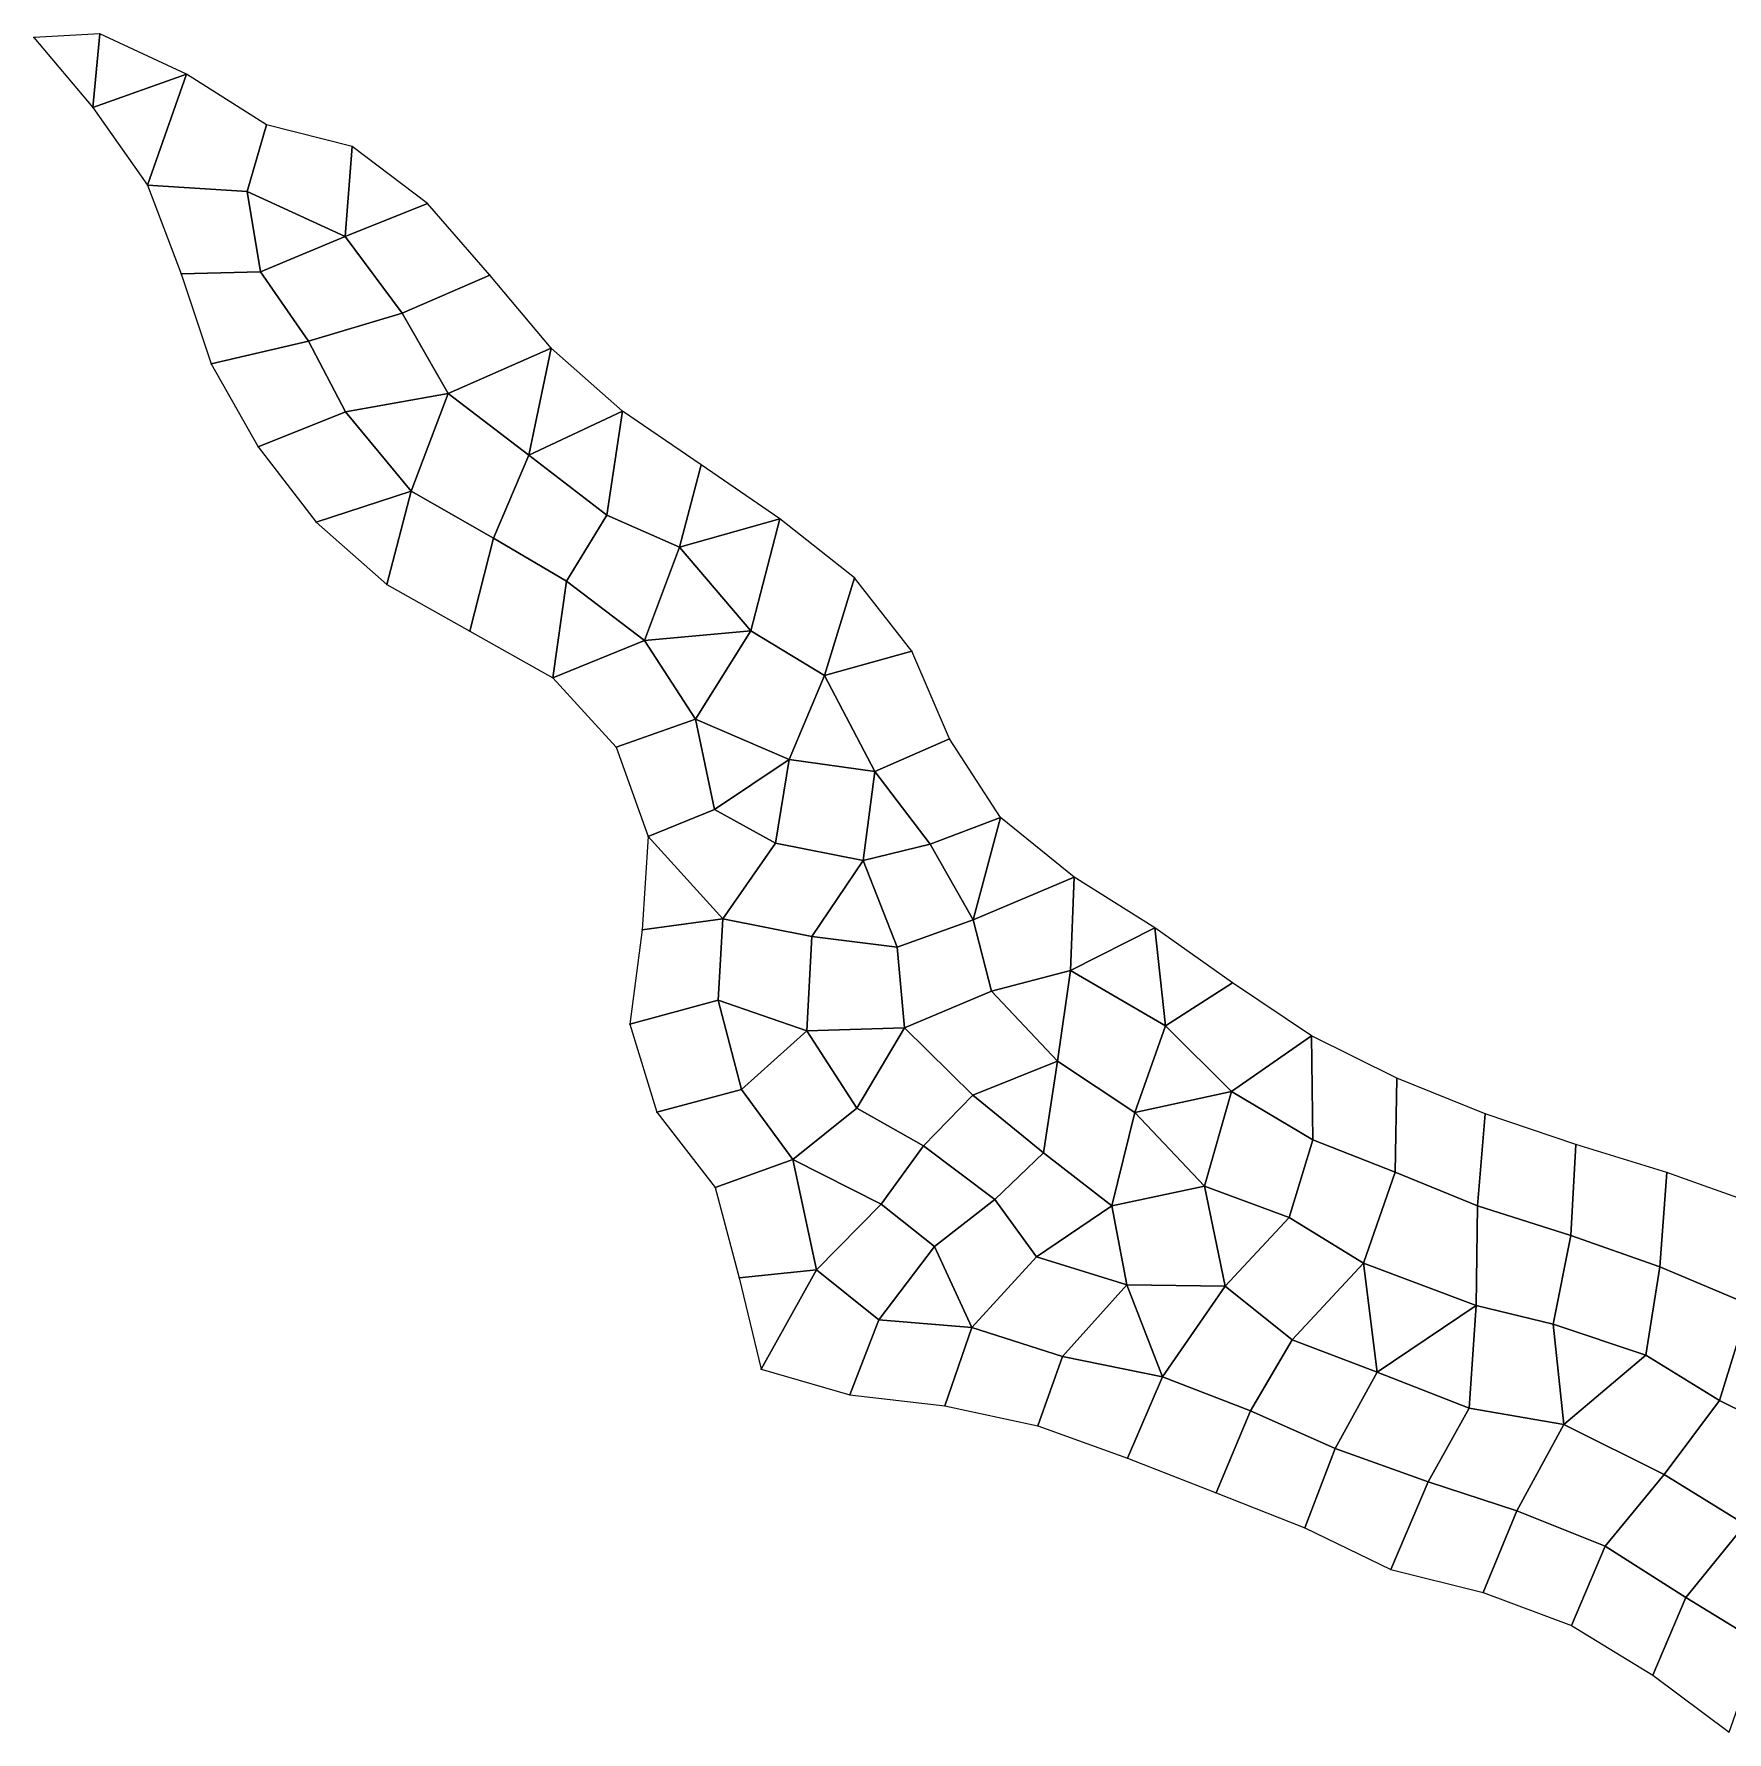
# Model space of a CAD drawing. Extents: x 727294 to 731543, y 8575035 to 8579824.
# Drawn here: x 729817.1 to 730172.1, y 8579287 to 8579643.1 of the extents above; entities that cross this region are included whole.
import ezdxf

# ---------------------------------------------------------------- set-up
doc = ezdxf.new("R2010")
doc.units = 0
for name, color, linetype in [('MESH_BOUND', 25, 'CONTINUOUS'), ('MESH_ELEMS', 250, 'CONTINUOUS'), ('MESH_NODES', 18, 'CONTINUOUS')]:
    doc.layers.add(name, color=color, linetype=linetype)

msp = doc.modelspace()

# ---------------------------------------------------------------- linework, layer by layer
at = {"layer": 'MESH_BOUND', "color": 25}
for points in [[(729830.93, 8579643.13, 38.17), (729817.1, 8579642.37, 38.17)], [(729817.1, 8579642.37, 38.17), (729829.44, 8579627.73, 38.17)], [(729849.05, 8579634.67, 38.17), (729830.93, 8579643.13, 38.17)], [(729865.88, 8579624.04, 38.17), (729849.05, 8579634.67, 38.17)], [(729829.44, 8579627.73, 38.17), (729840.89, 8579611.43, 38.17)], [(729883.8, 8579619.55, 38.17), (729865.88, 8579624.04, 38.17)], [(729899.63, 8579607.6, 38.17), (729883.8, 8579619.55, 38.17)], [(729840.89, 8579611.43, 38.17), (729847.97, 8579592.8, 38.17)], [(729912.71, 8579592.51, 38.17), (729899.63, 8579607.6, 38.17)], [(729847.97, 8579592.8, 38.17), (729854.25, 8579573.97, 38.17)], [(729925.58, 8579577.24, 38.17), (729912.71, 8579592.51, 38.17)], [(729940.5, 8579564.05, 38.17), (729925.58, 8579577.24, 38.17)], [(729854.25, 8579573.97, 38.17), (729864.1, 8579556.57, 38.17)], [(729957, 8579552.75, 38.17), (729940.5, 8579564.05, 38.17)], [(729864.1, 8579556.57, 38.17), (729876.25, 8579540.72, 38.17)], [(729973.49, 8579541.44, 38.17), (729957, 8579552.75, 38.17)], [(729876.25, 8579540.72, 38.17), (729891.11, 8579527.65, 38.17)], [(729989.17, 8579529.06, 38.17), (729973.49, 8579541.44, 38.17)], [(730001.19, 8579513.68, 38.17), (729989.17, 8579529.06, 38.17)], [(729891.11, 8579527.65, 38.17), (729908.5, 8579517.87, 38.17)], [(729908.5, 8579517.87, 38.17), (729925.93, 8579508.08, 38.17)], [(730009.11, 8579495.32, 38.17), (730001.19, 8579513.68, 38.17)], [(729925.93, 8579508.08, 38.17), (729939.17, 8579493.53, 38.17)], [(729939.17, 8579493.53, 38.17), (729945.86, 8579474.8, 38.17)], [(730019.8, 8579478.8, 38.17), (730009.11, 8579495.32, 38.17)], [(730035.21, 8579466.28, 38.17), (730019.8, 8579478.8, 38.17)], [(729945.86, 8579474.8, 38.17), (729944.67, 8579455.27, 38.17)], [(730052.14, 8579455.63, 38.17), (730035.21, 8579466.28, 38.17)], [(729944.67, 8579455.27, 38.17), (729942.03, 8579435.45, 38.17)], [(730068.45, 8579444.1, 38.17), (730052.14, 8579455.63, 38.17)], [(730085.01, 8579433, 38.17), (730068.45, 8579444.1, 38.17)], [(729942.03, 8579435.45, 38.17), (729947.69, 8579416.97, 38.17)], [(730102.89, 8579424.1, 38.17), (730085.01, 8579433, 38.17)], [(730121.44, 8579416.63, 38.17), (730102.89, 8579424.1, 38.17)], [(729947.69, 8579416.97, 38.17), (729959.97, 8579401.2, 38.17)], [(730140.39, 8579410.25, 38.17), (730121.44, 8579416.63, 38.17)], [(730159.51, 8579404.38, 38.17), (730140.39, 8579410.25, 38.17)], [(730178.31, 8579397.63, 38.17), (730159.51, 8579404.38, 38.17)], [(729959.97, 8579401.2, 38.17), (729965, 8579382.26, 38.17)], [(729965, 8579382.26, 38.17), (729969.6, 8579363.11, 38.17)], [(729969.6, 8579363.11, 38.17), (729988.21, 8579357.7, 38.17)], [(729988.21, 8579357.7, 38.17), (730008.08, 8579355.44, 38.17)], [(730008.08, 8579355.44, 38.17), (730027.61, 8579351.25, 38.17)], [(730027.61, 8579351.25, 38.17), (730046.38, 8579344.4, 38.17)], [(730046.38, 8579344.4, 38.17), (730065.01, 8579337.13, 38.17)], [(730065.01, 8579337.13, 38.17), (730083.62, 8579329.8, 38.17)], [(730083.62, 8579329.8, 38.17), (730101.61, 8579321.09, 38.16)], [(730101.61, 8579321.09, 38.16), (730120.98, 8579316.28, 38.09)], [(730120.98, 8579316.28, 38.09), (730139.53, 8579309.36, 36.38)], [(730139.53, 8579309.36, 36.38), (730156.55, 8579298.89, 36.4)], [(730156.55, 8579298.89, 36.4), (730172.61, 8579286.99, 36.49)]]:
    msp.add_polyline3d(points, dxfattribs=at)
at = {"layer": 'MESH_ELEMS', "color": 179}
for points in [[(729829.44, 8579627.73, 38.17), (729830.93, 8579643.13, 38.17), (729817.1, 8579642.37, 38.17), (729829.44, 8579627.73, 38.17)], [(729829.44, 8579627.73, 38.17), (729849.05, 8579634.67, 38.17), (729830.93, 8579643.13, 38.17), (729829.44, 8579627.73, 38.17)], [(729840.89, 8579611.43, 38.17), (729849.05, 8579634.67, 38.17), (729829.44, 8579627.73, 38.17), (729840.89, 8579611.43, 38.17)], [(729840.89, 8579611.43, 38.17), (729861.79, 8579610.08, 38.17), (729865.88, 8579624.04, 38.17), (729849.05, 8579634.67, 38.17)], [(729861.79, 8579610.08, 38.17), (729882.38, 8579600.63, 38.17), (729883.8, 8579619.55, 38.17), (729865.88, 8579624.04, 38.17)], [(729882.38, 8579600.63, 38.17), (729899.63, 8579607.6, 38.17), (729883.8, 8579619.55, 38.17), (729882.38, 8579600.63, 38.17)], [(729847.97, 8579592.8, 38.17), (729864.62, 8579593.22, 38.17), (729861.79, 8579610.08, 38.17), (729840.89, 8579611.43, 38.17)], [(729882.38, 8579600.63, 38.17), (729861.79, 8579610.08, 38.17), (729864.62, 8579593.22, 38.17), (729882.38, 8579600.63, 38.17)], [(729894.28, 8579584.54, 38.17), (729912.71, 8579592.51, 38.17), (729899.63, 8579607.6, 38.17), (729882.38, 8579600.63, 38.17)], [(729874.65, 8579578.72, 38.17), (729894.28, 8579584.54, 38.17), (729882.38, 8579600.63, 38.17), (729864.62, 8579593.22, 38.17)], [(729864.62, 8579593.22, 38.17), (729847.97, 8579592.8, 38.17), (729854.25, 8579573.97, 38.17), (729874.65, 8579578.72, 38.17)], [(729903.98, 8579567.76, 38.17), (729925.58, 8579577.24, 38.17), (729912.71, 8579592.51, 38.17), (729894.28, 8579584.54, 38.17)], [(729882.42, 8579563.88, 38.17), (729903.98, 8579567.76, 38.17), (729894.28, 8579584.54, 38.17), (729874.65, 8579578.72, 38.17)], [(729864.1, 8579556.57, 38.17), (729882.42, 8579563.88, 38.17), (729874.65, 8579578.72, 38.17), (729854.25, 8579573.97, 38.17)], [(729920.88, 8579554.79, 38.17), (729925.58, 8579577.24, 38.17), (729903.98, 8579567.76, 38.17), (729920.88, 8579554.79, 38.17)], [(729920.88, 8579554.79, 38.17), (729940.5, 8579564.05, 38.17), (729925.58, 8579577.24, 38.17), (729920.88, 8579554.79, 38.17)], [(729903.98, 8579567.76, 38.17), (729882.42, 8579563.88, 38.17), (729896.22, 8579547.23, 38.17), (729903.98, 8579567.76, 38.17)], [(729896.22, 8579547.23, 38.17), (729913.43, 8579537.42, 38.17), (729920.88, 8579554.79, 38.17), (729903.98, 8579567.76, 38.17)], [(729882.42, 8579563.88, 38.17), (729864.1, 8579556.57, 38.17), (729876.25, 8579540.72, 38.17), (729896.22, 8579547.23, 38.17)], [(729940.5, 8579564.05, 38.17), (729920.88, 8579554.79, 38.17), (729937.26, 8579542.18, 38.17), (729940.5, 8579564.05, 38.17)], [(729937.26, 8579542.18, 38.17), (729952.46, 8579535.49, 38.17), (729957, 8579552.75, 38.17), (729940.5, 8579564.05, 38.17)], [(729913.43, 8579537.42, 38.17), (729928.78, 8579528.36, 38.17), (729937.26, 8579542.18, 38.17), (729920.88, 8579554.79, 38.17)], [(729957, 8579552.75, 38.17), (729952.46, 8579535.49, 38.17), (729973.49, 8579541.44, 38.17), (729957, 8579552.75, 38.17)], [(729891.11, 8579527.65, 38.17), (729896.22, 8579547.23, 38.17), (729876.25, 8579540.72, 38.17), (729891.11, 8579527.65, 38.17)], [(729891.11, 8579527.65, 38.17), (729908.5, 8579517.87, 38.17), (729913.43, 8579537.42, 38.17), (729896.22, 8579547.23, 38.17)], [(729928.78, 8579528.36, 38.17), (729945.13, 8579515.93, 38.17), (729952.46, 8579535.49, 38.17), (729937.26, 8579542.18, 38.17)], [(729967.4, 8579517.96, 38.17), (729973.49, 8579541.44, 38.17), (729952.46, 8579535.49, 38.17), (729967.4, 8579517.96, 38.17)], [(729967.4, 8579517.96, 38.17), (729982.84, 8579508.61, 38.17), (729989.17, 8579529.06, 38.17), (729973.49, 8579541.44, 38.17)], [(729908.5, 8579517.87, 38.17), (729925.93, 8579508.08, 38.17), (729928.78, 8579528.36, 38.17), (729913.43, 8579537.42, 38.17)], [(729952.46, 8579535.49, 38.17), (729945.13, 8579515.93, 38.17), (729967.4, 8579517.96, 38.17), (729952.46, 8579535.49, 38.17)], [(729945.13, 8579515.93, 38.17), (729928.78, 8579528.36, 38.17), (729925.93, 8579508.08, 38.17), (729945.13, 8579515.93, 38.17)], [(729982.84, 8579508.61, 38.17), (730001.19, 8579513.68, 38.17), (729989.17, 8579529.06, 38.17), (729982.84, 8579508.61, 38.17)], [(729967.4, 8579517.96, 38.17), (729945.13, 8579515.93, 38.17), (729955.85, 8579499.41, 38.17), (729967.4, 8579517.96, 38.17)], [(729982.84, 8579508.61, 38.17), (729967.4, 8579517.96, 38.17), (729955.85, 8579499.41, 38.17), (729975.43, 8579490.99, 38.17)], [(729939.17, 8579493.53, 38.17), (729955.85, 8579499.41, 38.17), (729945.13, 8579515.93, 38.17), (729925.93, 8579508.08, 38.17)], [(729993.45, 8579488.45, 38.17), (730009.11, 8579495.32, 38.17), (730001.19, 8579513.68, 38.17), (729982.84, 8579508.61, 38.17)], [(729975.43, 8579490.99, 38.17), (729993.45, 8579488.45, 38.17), (729982.84, 8579508.61, 38.17), (729975.43, 8579490.99, 38.17)], [(729945.86, 8579474.8, 38.17), (729959.77, 8579480.45, 38.17), (729955.85, 8579499.41, 38.17), (729939.17, 8579493.53, 38.17)], [(729955.85, 8579499.41, 38.17), (729959.77, 8579480.45, 38.17), (729975.43, 8579490.99, 38.17), (729955.85, 8579499.41, 38.17)], [(730005.02, 8579473.22, 38.17), (730019.8, 8579478.8, 38.17), (730009.11, 8579495.32, 38.17), (729993.45, 8579488.45, 38.17)], [(729972.57, 8579473.41, 38.17), (729975.43, 8579490.99, 38.17), (729959.77, 8579480.45, 38.17), (729972.57, 8579473.41, 38.17)], [(729972.57, 8579473.41, 38.17), (729990.99, 8579469.78, 38.17), (729993.45, 8579488.45, 38.17), (729975.43, 8579490.99, 38.17)], [(729990.99, 8579469.78, 38.17), (730005.02, 8579473.22, 38.17), (729993.45, 8579488.45, 38.17), (729990.99, 8579469.78, 38.17)], [(729961.52, 8579457.57, 38.17), (729972.57, 8579473.41, 38.17), (729959.77, 8579480.45, 38.17), (729945.86, 8579474.8, 38.17)], [(730019.8, 8579478.8, 38.17), (730005.02, 8579473.22, 38.17), (730014.04, 8579457.32, 38.17), (730019.8, 8579478.8, 38.17)], [(730019.8, 8579478.8, 38.17), (730014.04, 8579457.32, 38.17), (730035.21, 8579466.28, 38.17), (730019.8, 8579478.8, 38.17)], [(729961.52, 8579457.57, 38.17), (729945.86, 8579474.8, 38.17), (729944.67, 8579455.27, 38.17), (729961.52, 8579457.57, 38.17)], [(729980.18, 8579453.83, 38.17), (729990.99, 8579469.78, 38.17), (729972.57, 8579473.41, 38.17), (729961.52, 8579457.57, 38.17)], [(729998.09, 8579451.63, 38.17), (730014.04, 8579457.32, 38.17), (730005.02, 8579473.22, 38.17), (729990.99, 8579469.78, 38.17)], [(729990.99, 8579469.78, 38.17), (729980.18, 8579453.83, 38.17), (729998.09, 8579451.63, 38.17), (729990.99, 8579469.78, 38.17)], [(730034.43, 8579446.71, 38.17), (730035.21, 8579466.28, 38.17), (730014.04, 8579457.32, 38.17), (730017.91, 8579442.37, 38.17)], [(730034.43, 8579446.71, 38.17), (730052.14, 8579455.63, 38.17), (730035.21, 8579466.28, 38.17), (730034.43, 8579446.71, 38.17)], [(729960.56, 8579440.46, 38.17), (729961.52, 8579457.57, 38.17), (729944.67, 8579455.27, 38.17), (729942.03, 8579435.45, 38.17)], [(729980.18, 8579453.83, 38.17), (729961.52, 8579457.57, 38.17), (729960.56, 8579440.46, 38.17), (729979.16, 8579434.06, 38.17)], [(729998.09, 8579451.63, 38.17), (729999.68, 8579434.66, 38.17), (730017.91, 8579442.37, 38.17), (730014.04, 8579457.32, 38.17)], [(729979.16, 8579434.06, 38.17), (729999.68, 8579434.66, 38.17), (729998.09, 8579451.63, 38.17), (729980.18, 8579453.83, 38.17)], [(730054.36, 8579435.09, 38.17), (730052.14, 8579455.63, 38.17), (730034.43, 8579446.71, 38.17), (730054.36, 8579435.09, 38.17)], [(730054.36, 8579435.09, 38.17), (730068.45, 8579444.1, 38.17), (730052.14, 8579455.63, 38.17), (730054.36, 8579435.09, 38.17)], [(730031.74, 8579427.7, 38.17), (730034.43, 8579446.71, 38.17), (730017.91, 8579442.37, 38.17), (730031.74, 8579427.7, 38.17)], [(730054.36, 8579435.09, 38.17), (730034.43, 8579446.71, 38.17), (730031.74, 8579427.7, 38.17), (730047.93, 8579416.94, 38.17)], [(730068.21, 8579421.32, 38.17), (730085.01, 8579433, 38.17), (730068.45, 8579444.1, 38.17), (730054.36, 8579435.09, 38.17)], [(729947.69, 8579416.97, 38.17), (729965.44, 8579421.77, 38.17), (729960.56, 8579440.46, 38.17), (729942.03, 8579435.45, 38.17)], [(729960.56, 8579440.46, 38.17), (729965.44, 8579421.77, 38.17), (729979.16, 8579434.06, 38.17), (729960.56, 8579440.46, 38.17)], [(730013.97, 8579420.57, 38.17), (730031.74, 8579427.7, 38.17), (730017.91, 8579442.37, 38.17), (729999.68, 8579434.66, 38.17)], [(729965.44, 8579421.77, 38.17), (729976.2, 8579407.05, 38.17), (729989.62, 8579417.81, 38.17), (729979.16, 8579434.06, 38.17)], [(729989.62, 8579417.81, 38.17), (729999.68, 8579434.66, 38.17), (729979.16, 8579434.06, 38.17), (729989.62, 8579417.81, 38.17)], [(729999.68, 8579434.66, 38.17), (729989.62, 8579417.81, 38.17), (730003.65, 8579409.94, 38.17), (730013.97, 8579420.57, 38.17)], [(730068.21, 8579421.32, 38.17), (730054.36, 8579435.09, 38.17), (730047.93, 8579416.94, 38.17), (730068.21, 8579421.32, 38.17)], [(730085.01, 8579433, 38.17), (730068.21, 8579421.32, 38.17), (730085.25, 8579411.17, 38.17), (730085.01, 8579433, 38.17)], [(730102.89, 8579424.1, 38.17), (730085.01, 8579433, 38.17), (730085.25, 8579411.17, 38.17), (730102.53, 8579404.45, 38.17)], [(730031.74, 8579427.7, 38.17), (730013.97, 8579420.57, 38.17), (730028.77, 8579408.44, 38.17), (730031.74, 8579427.7, 38.17)], [(730047.93, 8579416.94, 38.17), (730031.74, 8579427.7, 38.17), (730028.77, 8579408.44, 38.17), (730043.11, 8579397.38, 38.17)], [(729965.44, 8579421.77, 38.17), (729947.69, 8579416.97, 38.17), (729959.97, 8579401.2, 38.17), (729976.2, 8579407.05, 38.17)], [(730121.44, 8579416.63, 38.17), (730102.89, 8579424.1, 38.17), (730102.53, 8579404.45, 38.17), (730119.77, 8579397.37, 38.17)], [(730028.77, 8579408.44, 38.17), (730013.97, 8579420.57, 38.17), (730003.65, 8579409.94, 38.17), (730018.61, 8579398.65, 38.17)], [(730068.21, 8579421.32, 38.17), (730047.93, 8579416.94, 38.17), (730062.57, 8579401.45, 38.17), (730068.21, 8579421.32, 38.17)], [(730085.25, 8579411.17, 38.17), (730068.21, 8579421.32, 38.17), (730062.57, 8579401.45, 38.17), (730080.28, 8579394.91, 38.17)], [(729994.76, 8579397.74, 38.17), (730003.65, 8579409.94, 38.17), (729989.62, 8579417.81, 38.17), (729976.2, 8579407.05, 38.17)], [(730043.11, 8579397.38, 38.17), (730062.57, 8579401.45, 38.17), (730047.93, 8579416.94, 38.17), (730043.11, 8579397.38, 38.17)], [(730140.39, 8579410.25, 38.17), (730121.44, 8579416.63, 38.17), (730119.77, 8579397.37, 38.17), (730139.36, 8579391.1, 38.17)], [(730102.53, 8579404.45, 38.17), (730085.25, 8579411.17, 38.17), (730080.28, 8579394.91, 38.17), (730095.88, 8579385.32, 38.17)], [(730005.93, 8579388.85, 38.17), (730018.61, 8579398.65, 38.17), (730003.65, 8579409.94, 38.17), (729994.76, 8579397.74, 38.17)], [(730018.61, 8579398.65, 38.17), (730027.36, 8579386.68, 38.17), (730043.11, 8579397.38, 38.17), (730028.77, 8579408.44, 38.17)], [(730159.51, 8579404.38, 38.17), (730140.39, 8579410.25, 38.17), (730139.36, 8579391.1, 38.17), (730158.03, 8579384.59, 38.17)], [(729976.2, 8579407.05, 38.17), (729959.97, 8579401.2, 38.17), (729965, 8579382.26, 38.17), (729981.16, 8579383.95, 38.17)], [(729976.2, 8579407.05, 38.17), (729981.16, 8579383.95, 38.17), (729994.76, 8579397.74, 38.17), (729976.2, 8579407.05, 38.17)], [(730095.88, 8579385.32, 38.17), (730119.54, 8579376.42, 37.02), (730119.77, 8579397.37, 38.17), (730102.53, 8579404.45, 38.17)], [(730178.31, 8579397.63, 38.17), (730159.51, 8579404.38, 38.17), (730158.03, 8579384.59, 38.17), (730176.74, 8579376.65, 37.99)], [(730062.57, 8579401.45, 38.17), (730043.11, 8579397.38, 38.17), (730046.28, 8579380.77, 38.17), (730066.86, 8579380.48, 38.17)], [(730062.57, 8579401.45, 38.17), (730066.86, 8579380.48, 38.17), (730080.28, 8579394.91, 38.17), (730062.57, 8579401.45, 38.17)], [(730005.93, 8579388.85, 38.17), (729994.76, 8579397.74, 38.17), (729981.16, 8579383.95, 38.17), (729994.29, 8579373.46, 38.17)], [(730027.36, 8579386.68, 38.17), (730018.61, 8579398.65, 38.17), (730005.93, 8579388.85, 38.17), (730013.75, 8579371.87, 38.17)], [(730043.11, 8579397.38, 38.17), (730027.36, 8579386.68, 38.17), (730046.28, 8579380.77, 38.17), (730043.11, 8579397.38, 38.17)], [(730119.54, 8579376.42, 37.02), (730135.67, 8579372.52, 33.23), (730139.36, 8579391.1, 38.17), (730119.77, 8579397.37, 38.17)], [(730080.97, 8579369.23, 38.17), (730095.88, 8579385.32, 38.17), (730080.28, 8579394.91, 38.17), (730066.86, 8579380.48, 38.17)], [(730158.03, 8579384.59, 38.17), (730139.36, 8579391.1, 38.17), (730135.67, 8579372.52, 33.23), (730155.12, 8579366.01, 33.23)], [(730005.93, 8579388.85, 38.17), (729994.29, 8579373.46, 38.17), (730013.75, 8579371.87, 38.17), (730005.93, 8579388.85, 38.17)], [(730032.79, 8579365.76, 38.17), (730046.28, 8579380.77, 38.17), (730027.36, 8579386.68, 38.17), (730013.75, 8579371.87, 38.17)], [(729965, 8579382.26, 38.17), (729969.6, 8579363.11, 38.17), (729981.16, 8579383.95, 38.17), (729965, 8579382.26, 38.17)], [(729994.29, 8579373.46, 38.17), (729981.16, 8579383.95, 38.17), (729969.6, 8579363.11, 38.17), (729988.21, 8579357.7, 38.17)], [(730098.76, 8579362.45, 38.17), (730095.88, 8579385.32, 38.17), (730080.97, 8579369.23, 38.17), (730098.76, 8579362.45, 38.17)], [(730095.88, 8579385.32, 38.17), (730098.76, 8579362.45, 38.17), (730119.54, 8579376.42, 37.02), (730095.88, 8579385.32, 38.17)], [(730176.74, 8579376.65, 37.99), (730158.03, 8579384.59, 38.17), (730155.12, 8579366.01, 33.23), (730170.55, 8579356.55, 33.25)], [(730046.28, 8579380.77, 38.17), (730032.79, 8579365.76, 38.17), (730053.78, 8579361.52, 38.17), (730046.28, 8579380.77, 38.17)], [(730053.78, 8579361.52, 38.17), (730066.86, 8579380.48, 38.17), (730046.28, 8579380.77, 38.17), (730053.78, 8579361.52, 38.17)], [(730072.22, 8579354.39, 38.17), (730080.97, 8579369.23, 38.17), (730066.86, 8579380.48, 38.17), (730053.78, 8579361.52, 38.17)], [(730098.76, 8579362.45, 38.17), (730118.05, 8579354.92, 35.44), (730119.54, 8579376.42, 37.02), (730098.76, 8579362.45, 38.17)], [(730118.05, 8579354.92, 35.44), (730137.91, 8579351.49, 33.14), (730135.67, 8579372.52, 33.23), (730119.54, 8579376.42, 37.02)], [(730170.55, 8579356.55, 33.25), (730190.08, 8579346.91, 33.09), (730194.03, 8579368.76, 34.81), (730176.74, 8579376.65, 37.99)], [(730008.08, 8579355.44, 38.17), (730013.75, 8579371.87, 38.17), (729994.29, 8579373.46, 38.17), (729988.21, 8579357.7, 38.17)], [(730027.61, 8579351.25, 38.17), (730032.79, 8579365.76, 38.17), (730013.75, 8579371.87, 38.17), (730008.08, 8579355.44, 38.17)], [(730137.91, 8579351.49, 33.14), (730155.12, 8579366.01, 33.23), (730135.67, 8579372.52, 33.23), (730137.91, 8579351.49, 33.14)], [(730089.97, 8579346.48, 38.17), (730098.76, 8579362.45, 38.17), (730080.97, 8579369.23, 38.17), (730072.22, 8579354.39, 38.17)], [(730032.79, 8579365.76, 38.17), (730027.61, 8579351.25, 38.17), (730046.38, 8579344.4, 38.17), (730053.78, 8579361.52, 38.17)], [(730158.96, 8579340.98, 33.09), (730170.55, 8579356.55, 33.25), (730155.12, 8579366.01, 33.23), (730137.91, 8579351.49, 33.14)], [(730072.22, 8579354.39, 38.17), (730053.78, 8579361.52, 38.17), (730046.38, 8579344.4, 38.17), (730065.01, 8579337.13, 38.17)], [(730109.48, 8579339.45, 38.07), (730118.05, 8579354.92, 35.44), (730098.76, 8579362.45, 38.17), (730089.97, 8579346.48, 38.17)], [(730065.01, 8579337.13, 38.17), (730083.62, 8579329.8, 38.17), (730089.97, 8579346.48, 38.17), (730072.22, 8579354.39, 38.17)], [(730128.07, 8579333.37, 34.75), (730137.91, 8579351.49, 33.14), (730118.05, 8579354.92, 35.44), (730109.48, 8579339.45, 38.07)], [(730175.96, 8579330.5, 33.2), (730190.08, 8579346.91, 33.09), (730170.55, 8579356.55, 33.25), (730158.96, 8579340.98, 33.09)], [(730146.57, 8579325.99, 33.42), (730158.96, 8579340.98, 33.09), (730137.91, 8579351.49, 33.14), (730128.07, 8579333.37, 34.75)], [(730109.48, 8579339.45, 38.07), (730089.97, 8579346.48, 38.17), (730083.62, 8579329.8, 38.17), (730101.61, 8579321.09, 38.16)], [(730163.49, 8579315.21, 37.04), (730175.96, 8579330.5, 33.2), (730158.96, 8579340.98, 33.09), (730146.57, 8579325.99, 33.42)], [(730120.98, 8579316.28, 38.09), (730128.07, 8579333.37, 34.75), (730109.48, 8579339.45, 38.07), (730101.61, 8579321.09, 38.16)], [(730120.98, 8579316.28, 38.09), (730139.53, 8579309.36, 36.38), (730146.57, 8579325.99, 33.42), (730128.07, 8579333.37, 34.75)], [(730179.15, 8579305.61, 37.65), (730190.91, 8579316.62, 32.75), (730175.96, 8579330.5, 33.2), (730163.49, 8579315.21, 37.04)], [(730163.49, 8579315.21, 37.04), (730146.57, 8579325.99, 33.42), (730139.53, 8579309.36, 36.38), (730156.55, 8579298.89, 36.4)], [(730156.55, 8579298.89, 36.4), (730172.61, 8579286.99, 36.49), (730179.15, 8579305.61, 37.65), (730163.49, 8579315.21, 37.04)]]:
    msp.add_3dface(points, dxfattribs=at)
at = {"layer": 'MESH_NODES', "color": 18}
for p in [(729817.1, 8579642.37, 38.17), (729830.93, 8579643.13, 38.17), (729849.05, 8579634.67, 38.17), (729829.44, 8579627.73, 38.17), (729865.88, 8579624.04, 38.17), (729883.8, 8579619.55, 38.17), (729840.89, 8579611.43, 38.17), (729861.79, 8579610.08, 38.17), (729899.63, 8579607.6, 38.17), (729882.38, 8579600.63, 38.17), (729847.97, 8579592.8, 38.17), (729864.62, 8579593.22, 38.17), (729912.71, 8579592.51, 38.17), (729894.28, 8579584.54, 38.17), (729874.65, 8579578.72, 38.17), (729925.58, 8579577.24, 38.17), (729854.25, 8579573.97, 38.17), (729903.98, 8579567.76, 38.17), (729882.42, 8579563.88, 38.17), (729940.5, 8579564.05, 38.17), (729864.1, 8579556.57, 38.17), (729920.88, 8579554.79, 38.17), (729957, 8579552.75, 38.17), (729896.22, 8579547.23, 38.17), (729876.25, 8579540.72, 38.17), (729937.26, 8579542.18, 38.17), (729973.49, 8579541.44, 38.17), (729913.43, 8579537.42, 38.17), (729952.46, 8579535.49, 38.17), (729928.78, 8579528.36, 38.17), (729989.17, 8579529.06, 38.17), (729891.11, 8579527.65, 38.17), (729908.5, 8579517.87, 38.17), (729967.4, 8579517.96, 38.17), (729945.13, 8579515.93, 38.17), (730001.19, 8579513.68, 38.17), (729925.93, 8579508.08, 38.17), (729982.84, 8579508.61, 38.17), (729955.85, 8579499.41, 38.17), (729939.17, 8579493.53, 38.17), (730009.11, 8579495.32, 38.17), (729975.43, 8579490.99, 38.17), (729993.45, 8579488.45, 38.17), (729959.77, 8579480.45, 38.17), (730019.8, 8579478.8, 38.17), (729945.86, 8579474.8, 38.17), (729972.57, 8579473.41, 38.17), (730005.02, 8579473.22, 38.17), (729990.99, 8579469.78, 38.17), (730035.21, 8579466.28, 38.17), (729961.52, 8579457.57, 38.17), (730014.04, 8579457.32, 38.17), (729944.67, 8579455.27, 38.17), (729980.18, 8579453.83, 38.17), (730052.14, 8579455.63, 38.17), (729998.09, 8579451.63, 38.17), (730034.43, 8579446.71, 38.17), (730068.45, 8579444.1, 38.17), (729960.56, 8579440.46, 38.17), (730017.91, 8579442.37, 38.17), (729942.03, 8579435.45, 38.17), (729979.16, 8579434.06, 38.17), (729999.68, 8579434.66, 38.17), (730054.36, 8579435.09, 38.17), (730085.01, 8579433, 38.17), (730031.74, 8579427.7, 38.17), (729965.44, 8579421.77, 38.17), (730102.89, 8579424.1, 38.17), (730013.97, 8579420.57, 38.17), (730068.21, 8579421.32, 38.17), (729947.69, 8579416.97, 38.17), (729989.62, 8579417.81, 38.17), (730047.93, 8579416.94, 38.17), (730121.44, 8579416.63, 38.17), (730085.25, 8579411.17, 38.17), (730003.65, 8579409.94, 38.17), (730028.77, 8579408.44, 38.17), (730140.39, 8579410.25, 38.17), (729976.2, 8579407.05, 38.17), (730102.53, 8579404.45, 38.17), (730159.51, 8579404.38, 38.17), (729959.97, 8579401.2, 38.17), (730062.57, 8579401.45, 38.17), (729994.76, 8579397.74, 38.17), (730018.61, 8579398.65, 38.17), (730043.11, 8579397.38, 38.17), (730119.77, 8579397.37, 38.17), (730080.28, 8579394.91, 38.17), (730139.36, 8579391.1, 38.17), (730005.93, 8579388.85, 38.17), (730027.36, 8579386.68, 38.17), (729965, 8579382.26, 38.17), (729981.16, 8579383.95, 38.17), (730095.88, 8579385.32, 38.17), (730158.03, 8579384.59, 38.17), (730046.28, 8579380.77, 38.17), (730066.86, 8579380.48, 38.17), (730119.54, 8579376.42, 37.02), (729994.29, 8579373.46, 38.17), (730013.75, 8579371.87, 38.17), (730135.67, 8579372.52, 33.23), (730080.97, 8579369.23, 38.17), (730032.79, 8579365.76, 38.17), (730155.12, 8579366.01, 33.23), (729969.6, 8579363.11, 38.17), (730053.78, 8579361.52, 38.17), (730098.76, 8579362.45, 38.17), (729988.21, 8579357.7, 38.17), (730008.08, 8579355.44, 38.17), (730072.22, 8579354.39, 38.17), (730118.05, 8579354.92, 35.44), (730170.55, 8579356.55, 33.25), (730027.61, 8579351.25, 38.17), (730137.91, 8579351.49, 33.14), (730046.38, 8579344.4, 38.17), (730089.97, 8579346.48, 38.17), (730158.96, 8579340.98, 33.09), (730065.01, 8579337.13, 38.17), (730109.48, 8579339.45, 38.07), (730128.07, 8579333.37, 34.75), (730083.62, 8579329.8, 38.17), (730146.57, 8579325.99, 33.42), (730101.61, 8579321.09, 38.16), (730120.98, 8579316.28, 38.09), (730163.49, 8579315.21, 37.04), (730139.53, 8579309.36, 36.38), (730156.55, 8579298.89, 36.4)]:
    msp.add_point(p, dxfattribs=at)

doc.saveas('drawing.dxf')
